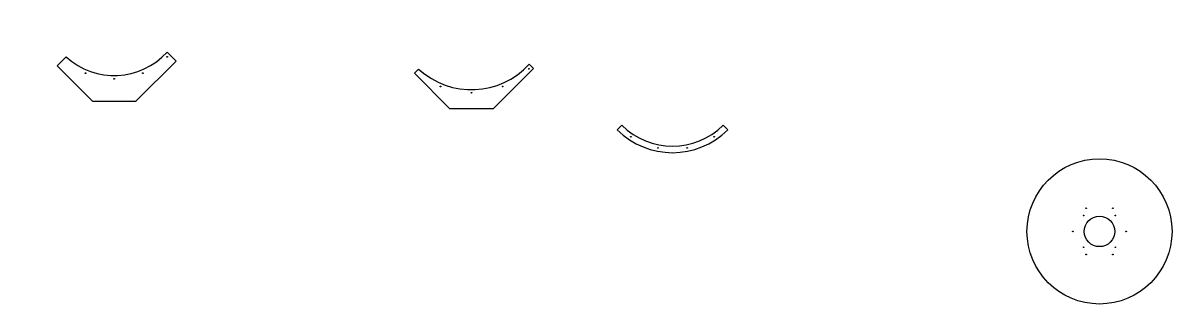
# Model space of a CAD drawing. Header units: millimetres. Extents: x 2378 to 9167, y -1030 to 629.
import ezdxf

# ---------------------------------------------------------------- set-up
doc = ezdxf.new("R2010")
doc.units = ezdxf.units.MM

# ---------------------------------------------------------------- blocks, each defined once
blk = doc.blocks.new('*U16')
at = {"color": 1}
blk.add_circle((0, 0), 2, dxfattribs=at)
blk = doc.blocks.new('*U17')
at = {"color": 0, "linetype": 'ByBlock', "lineweight": -2, "transparency": 16777216}
for p, rotation in [((8645.1, -507.9), 90), ((8645.1, -695.3), 180), ((8832.5, -695.3), 270)]:
    blk.add_blockref('*U16', p, dxfattribs=dict(at, rotation=rotation))
blk.add_blockref('*U16', (8832.5, -507.9), dxfattribs=at)

msp = doc.modelspace()

# ---------------------------------------------------------------- linework, layer by layer
at = {"color": 1}
for p, q in [((2633.2, 429), (2580.2, 376)), ((3230.1, 457.3), (3283.1, 404.3)), ((4716.1, 356.4), (4691.4, 331.7)), ((5369.6, 384.7), (5394.3, 360)), ((5916.6, 25.6), (5889.4, -1.6)), ((6515.5, 25.6), (6542.8, -1.6))]:
    msp.add_line(p, q, dxfattribs=at)
msp.add_lwpolyline([(2378.4, 628.7)], close=True, dxfattribs=at)
for points in [[(2580.2, 376), (2787.3, 168.9, 0.198912), (2790.2, 167.7), (3044.8, 167.7, 0.198912), (3047.7, 168.9), (3283.1, 404.3)], [(4691.4, 331.7), (4898.6, 124.6, 0.198912), (4901.4, 123.5), (5156.1, 123.5, 0.198912), (5158.9, 124.6), (5394.3, 360)]]:
    msp.add_lwpolyline(points, format="xyb", dxfattribs=at)
for centre, radius in [((3230.4, 428.7), 2), ((5368.1, 357.9), 2), ((2748.2, 332.7), 2), ((2917.5, 299), 2), ((3086.8, 332.7), 2), ((4845, 253.9), 2), ((5028.7, 217.3), 2), ((5212.4, 253.9), 2), ((5970.2, -42.8), 2), ((6461.9, -42.8), 2), ((6129.8, -108.9), 2), ((6302.4, -108.9), 2), ((8738.8, -601.6), 428.5), ((8660, -465.2), 2), ((8817.5, -465.2), 2), ((8738.8, -601.6), 90), ((8581.3, -601.6), 2), ((8896.3, -601.6), 2), ((8660, -738), 2), ((8817.5, -738), 2)]:
    msp.add_circle(centre, radius, dxfattribs=at)
for centre, radius, start, end in [((2917.5, 741.5), 422.5, 227.71324, 317.71324), ((5028.7, 697.3), 462.5, 227.47843, 317.47843), ((6216.1, 325.1), 423.5, 225, 315), ((6216.1, 325.1), 462, 225, 315)]:
    msp.add_arc(centre, radius, start, end, dxfattribs=at)

# ---------------------------------------------------------------- block references
msp.add_blockref('*U17', (0, 0), dxfattribs=at)

doc.saveas('drawing.dxf')
